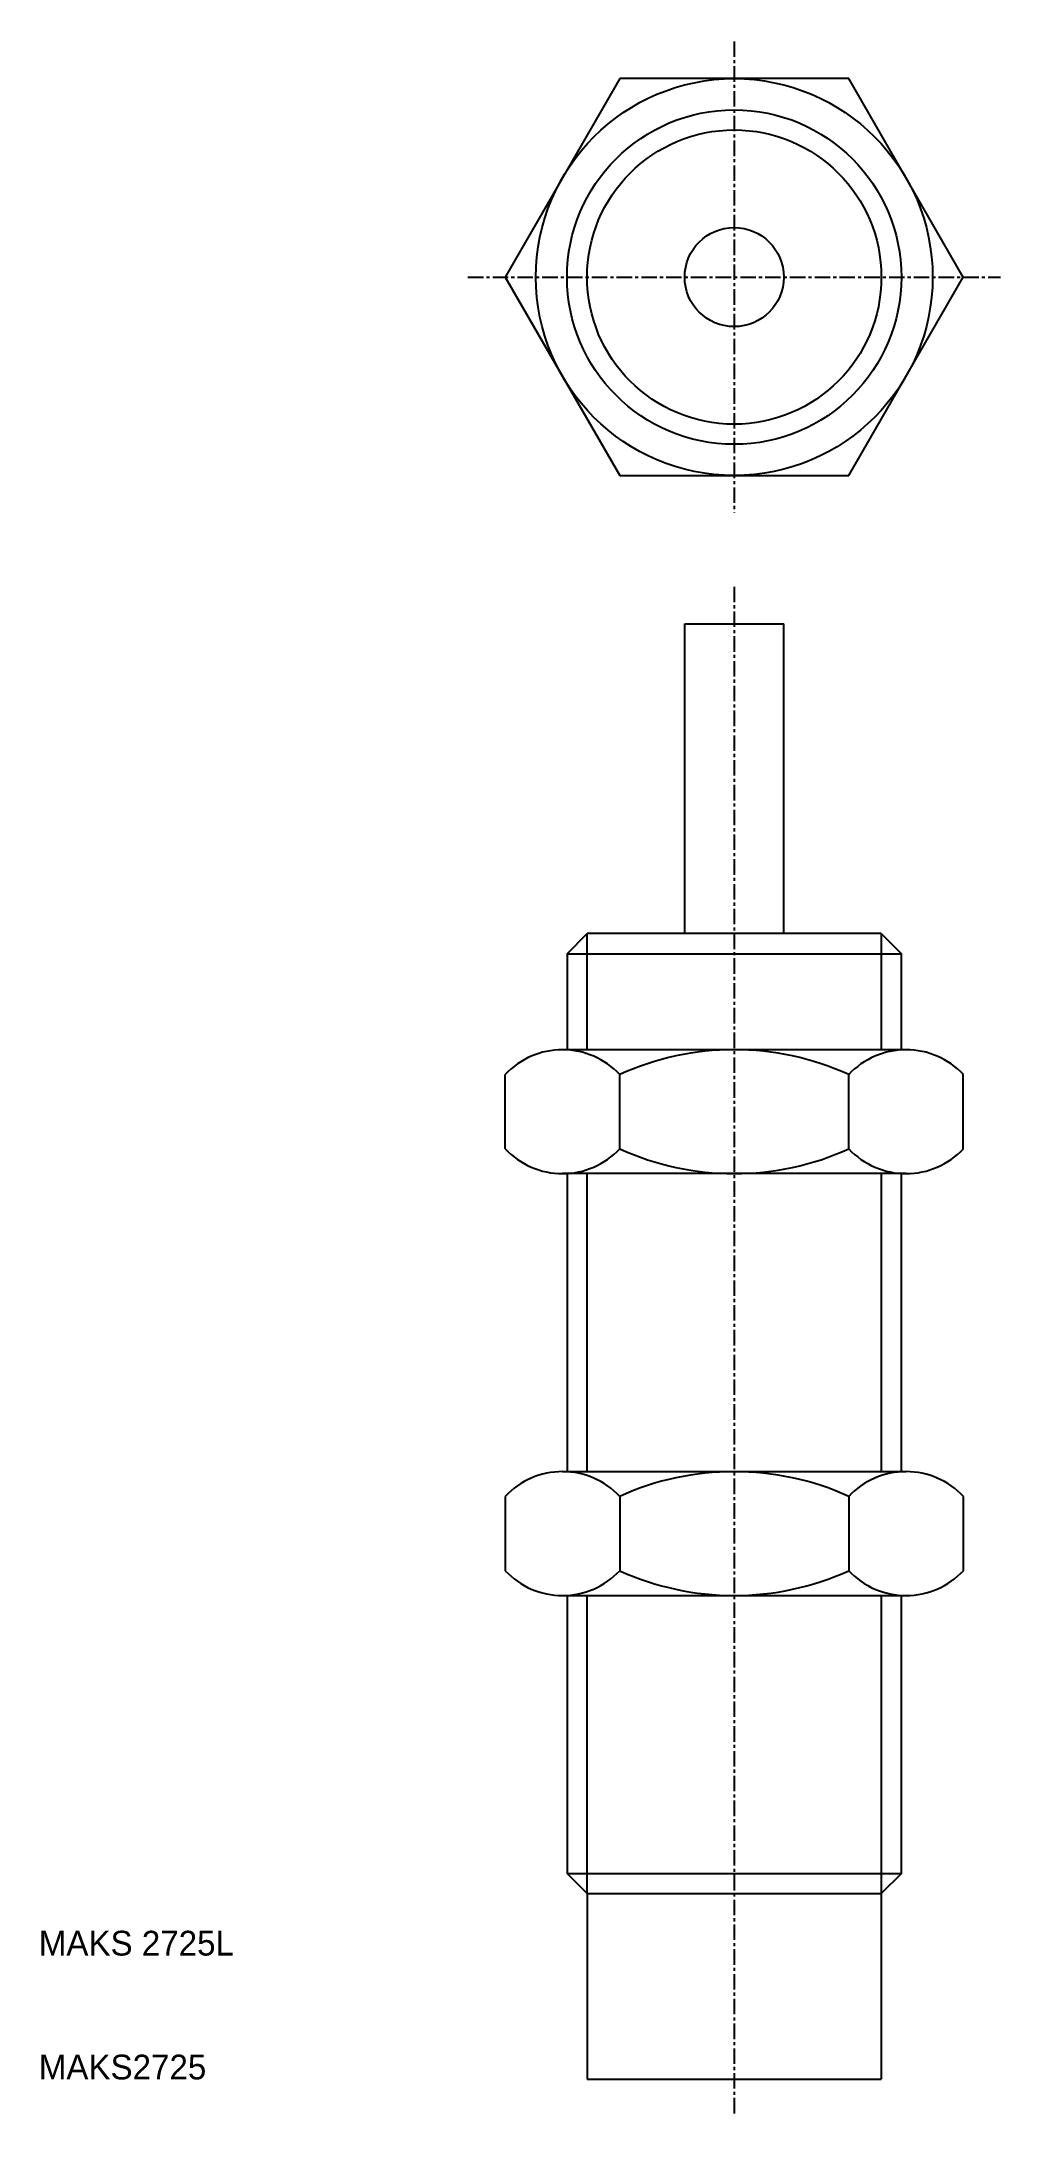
# Model space of a CAD drawing. Extents: x 10 to 88, y 7 to 175.
import ezdxf

# ---------------------------------------------------------------- set-up
doc = ezdxf.new("R2010")
doc.units = 0
doc.linetypes.add('CENTER', pattern=[2, 1.25, -0.25, 0.25, -0.25])
doc.layers.get('0').update_dxf_attribs({"linetype": 'CONTINUOUS'})
doc.layers.add('CENTER', color=1, linetype='CENTER')

msp = doc.modelspace()

# ---------------------------------------------------------------- linework, layer by layer
at = {"color": 7, "linetype": 'CONTINUOUS'}
for p, q in [((56.91, 171.53), (47.66, 155.51)), ((75.41, 171.53), (56.91, 171.53)), ((84.66, 155.51), (75.41, 171.53)), ((47.66, 155.51), (56.91, 139.49)), ((75.41, 139.49), (84.66, 155.51)), ((56.91, 139.49), (75.41, 139.49)), ((62.16, 102.51), (62.16, 127.51)), ((62.16, 127.51), (70.16, 127.51)), ((70.16, 102.51), (70.16, 127.51)), ((52.66, 100.88), (54.29, 102.51)), ((78.04, 102.51), (54.29, 102.51)), ((78.04, 102.51), (79.66, 100.88)), ((52.66, 100.88), (79.66, 100.88)), ((52.66, 100.88), (52.66, 93.13)), ((79.66, 93.13), (79.66, 100.88)), ((80.04, 93.13), (52.29, 93.13)), ((47.66, 85.13), (47.66, 91.13)), ((56.91, 85.13), (56.91, 91.13)), ((75.41, 85.13), (75.41, 91.13)), ((84.66, 85.13), (84.66, 91.13)), ((80.04, 83.13), (52.29, 83.13)), ((52.66, 83.13), (52.66, 59.07)), ((79.66, 59.07), (79.66, 83.13)), ((52.29, 59.07), (80.04, 59.07)), ((47.66, 57.07), (47.66, 51.07)), ((56.91, 57.07), (56.91, 51.07)), ((75.41, 57.07), (75.41, 51.07)), ((84.66, 57.07), (84.66, 51.07)), ((52.29, 49.07), (80.04, 49.07)), ((52.66, 49.07), (52.66, 26.63)), ((79.66, 26.63), (79.66, 49.07)), ((52.66, 26.63), (79.66, 26.63)), ((54.29, 25.01), (52.66, 26.63)), ((79.66, 26.63), (78.04, 25.01)), ((54.29, 25.01), (54.29, 10.01)), ((54.29, 25.01), (78.04, 25.01)), ((78.04, 25.01), (78.04, 10.01)), ((54.29, 10.01), (78.04, 10.01))]:
    msp.add_line(p, q, dxfattribs=at)
at = {"color": 3, "linetype": 'CONTINUOUS'}
for p, q in [((54.29, 93.13), (54.29, 102.51)), ((78.04, 102.51), (78.04, 93.13)), ((54.29, 59.07), (54.29, 83.13)), ((78.04, 83.13), (78.04, 59.07)), ((54.29, 25.01), (54.29, 49.07)), ((78.04, 49.07), (78.04, 25.01))]:
    msp.add_line(p, q, dxfattribs=at)
at = {"color": 7, "linetype": 'CONTINUOUS'}
for radius in [16.02, 13.5, 4]:
    msp.add_circle((66.16, 155.51), radius, dxfattribs=at)
at = {"color": 3, "linetype": 'CONTINUOUS'}
msp.add_circle((66.16, 155.51), 11.88, dxfattribs=at)
at = {"color": 7, "linetype": 'CONTINUOUS'}
for centre, radius, start, end in [((52.29, 86.78), 6.35, 90, 136.7704), ((52.29, 86.78), 6.35, 43.2296, 90), ((66.16, 70.74), 22.39, 65.5991, 114.4009), ((80.04, 86.78), 6.35, 90, 136.7704), ((80.04, 86.78), 6.35, 43.2296, 90), ((52.29, 89.48), 6.35, 223.2296, 270), ((52.29, 89.48), 6.35, 270, 316.7704), ((66.16, 105.52), 22.39, 245.5991, 294.4009), ((80.04, 89.48), 6.35, 223.2296, 270), ((80.04, 89.48), 6.35, 270, 316.7704), ((52.29, 52.72), 6.35, 90, 136.7704), ((52.29, 52.72), 6.35, 43.2296, 90), ((66.16, 36.68), 22.39, 65.5991, 114.4009), ((80.04, 52.72), 6.35, 90, 136.7704), ((80.04, 52.72), 6.35, 43.2296, 90), ((52.29, 55.42), 6.35, 223.2296, 270), ((52.29, 55.42), 6.35, 270, 316.7704), ((66.16, 71.46), 22.39, 245.5991, 294.4009), ((80.04, 55.42), 6.35, 223.2296, 270), ((80.04, 55.42), 6.35, 270, 316.7704)]:
    msp.add_arc(centre, radius, start, end, dxfattribs=at)
at = {"layer": 'CENTER', "color": 1, "linetype": 'CENTER'}
for p, q in [((66.16, 174.53), (66.16, 136.49)), ((44.66, 155.51), (87.66, 155.51)), ((66.16, 130.51), (66.16, 7.01))]:
    msp.add_line(p, q, dxfattribs=at)

# ---------------------------------------------------------------- texts
at = {"color": 7, "linetype": 'CONTINUOUS'}
for s, p in [('MAKS 2725L', (10, 20)), ('MAKS2725', (10, 10))]:
    msp.add_text(s, height=2, dxfattribs=at).set_placement(p)

doc.saveas('drawing.dxf')
